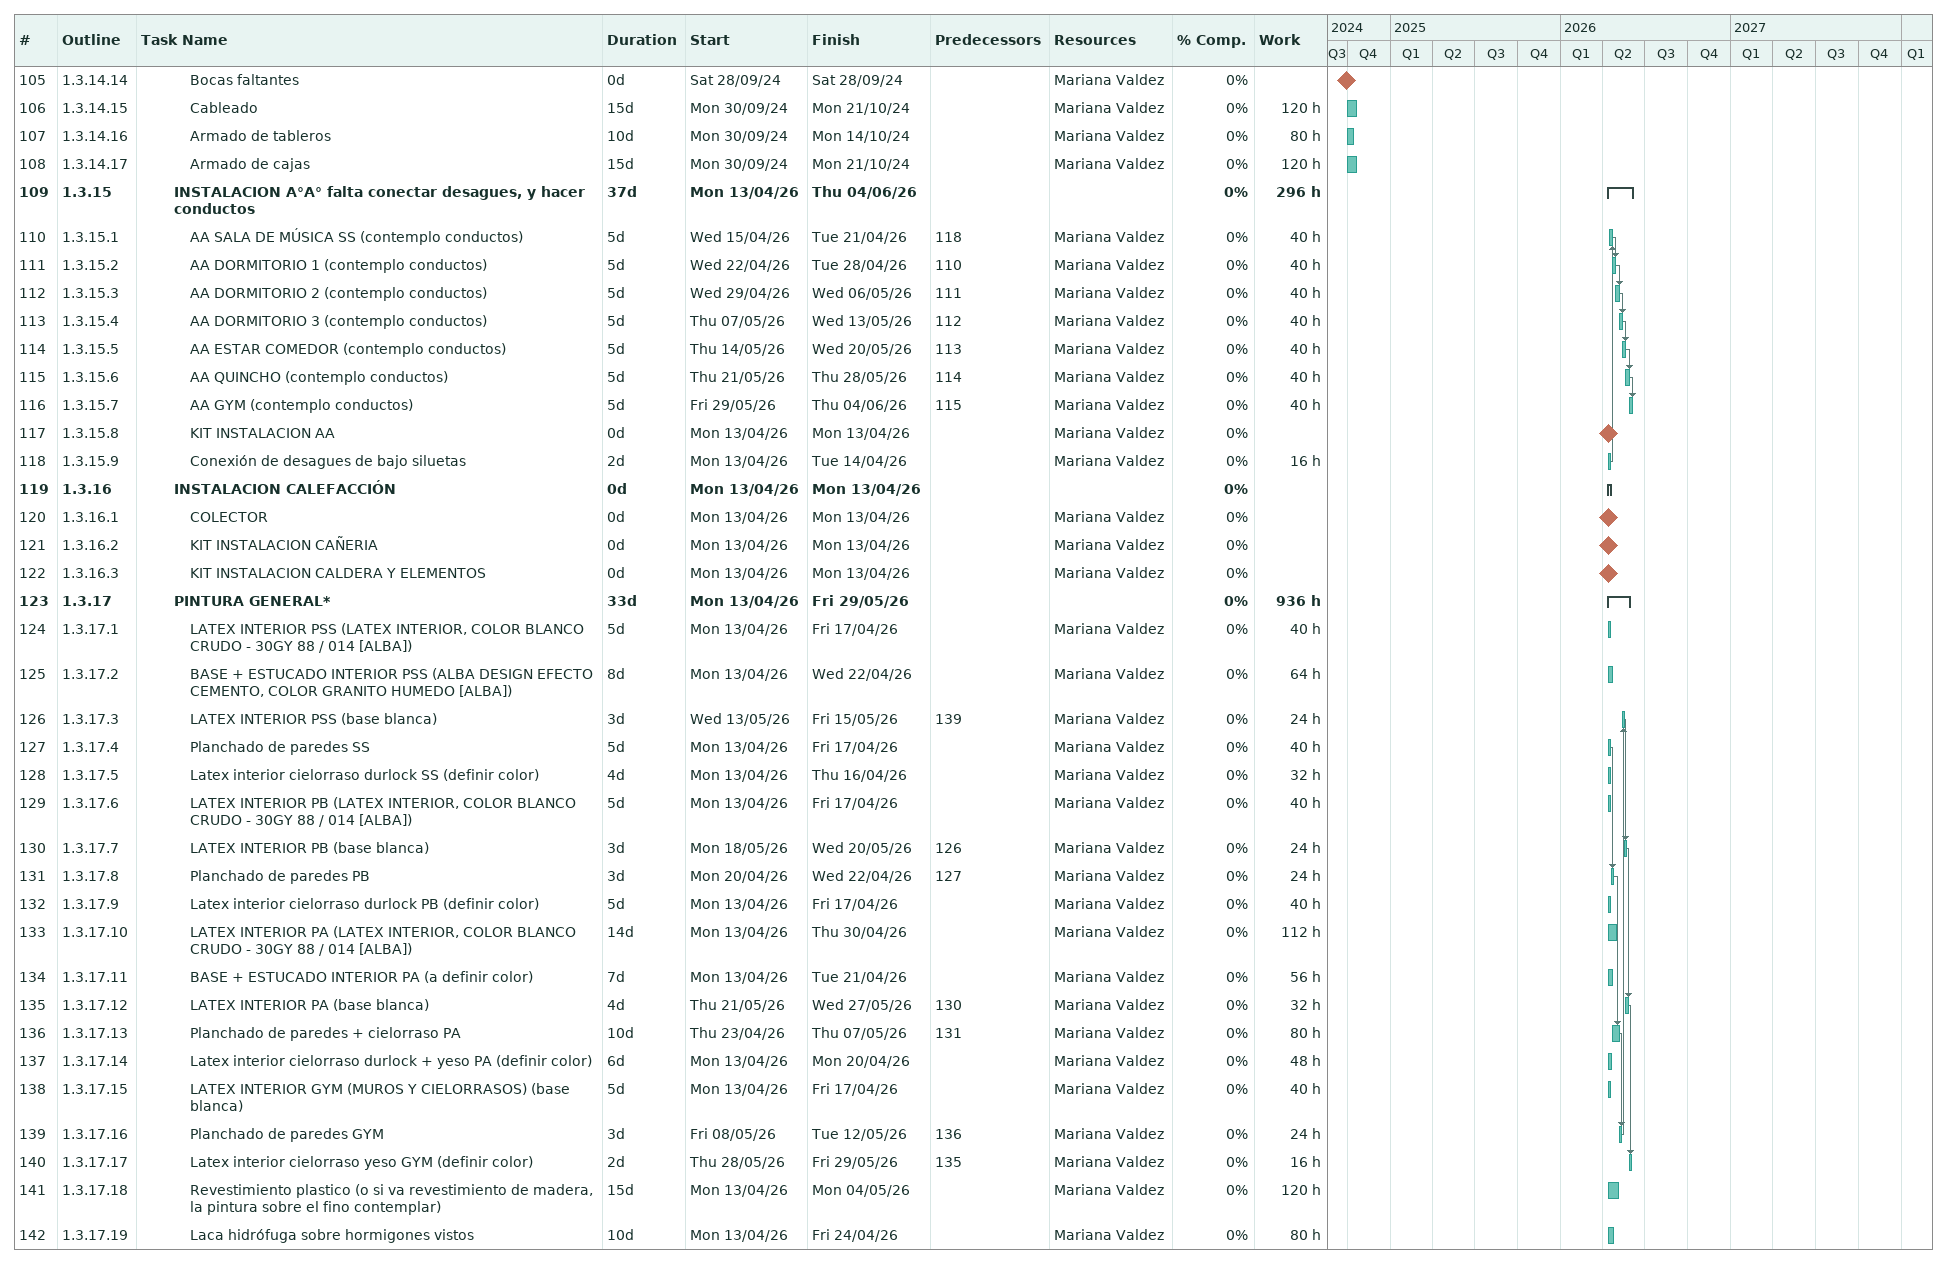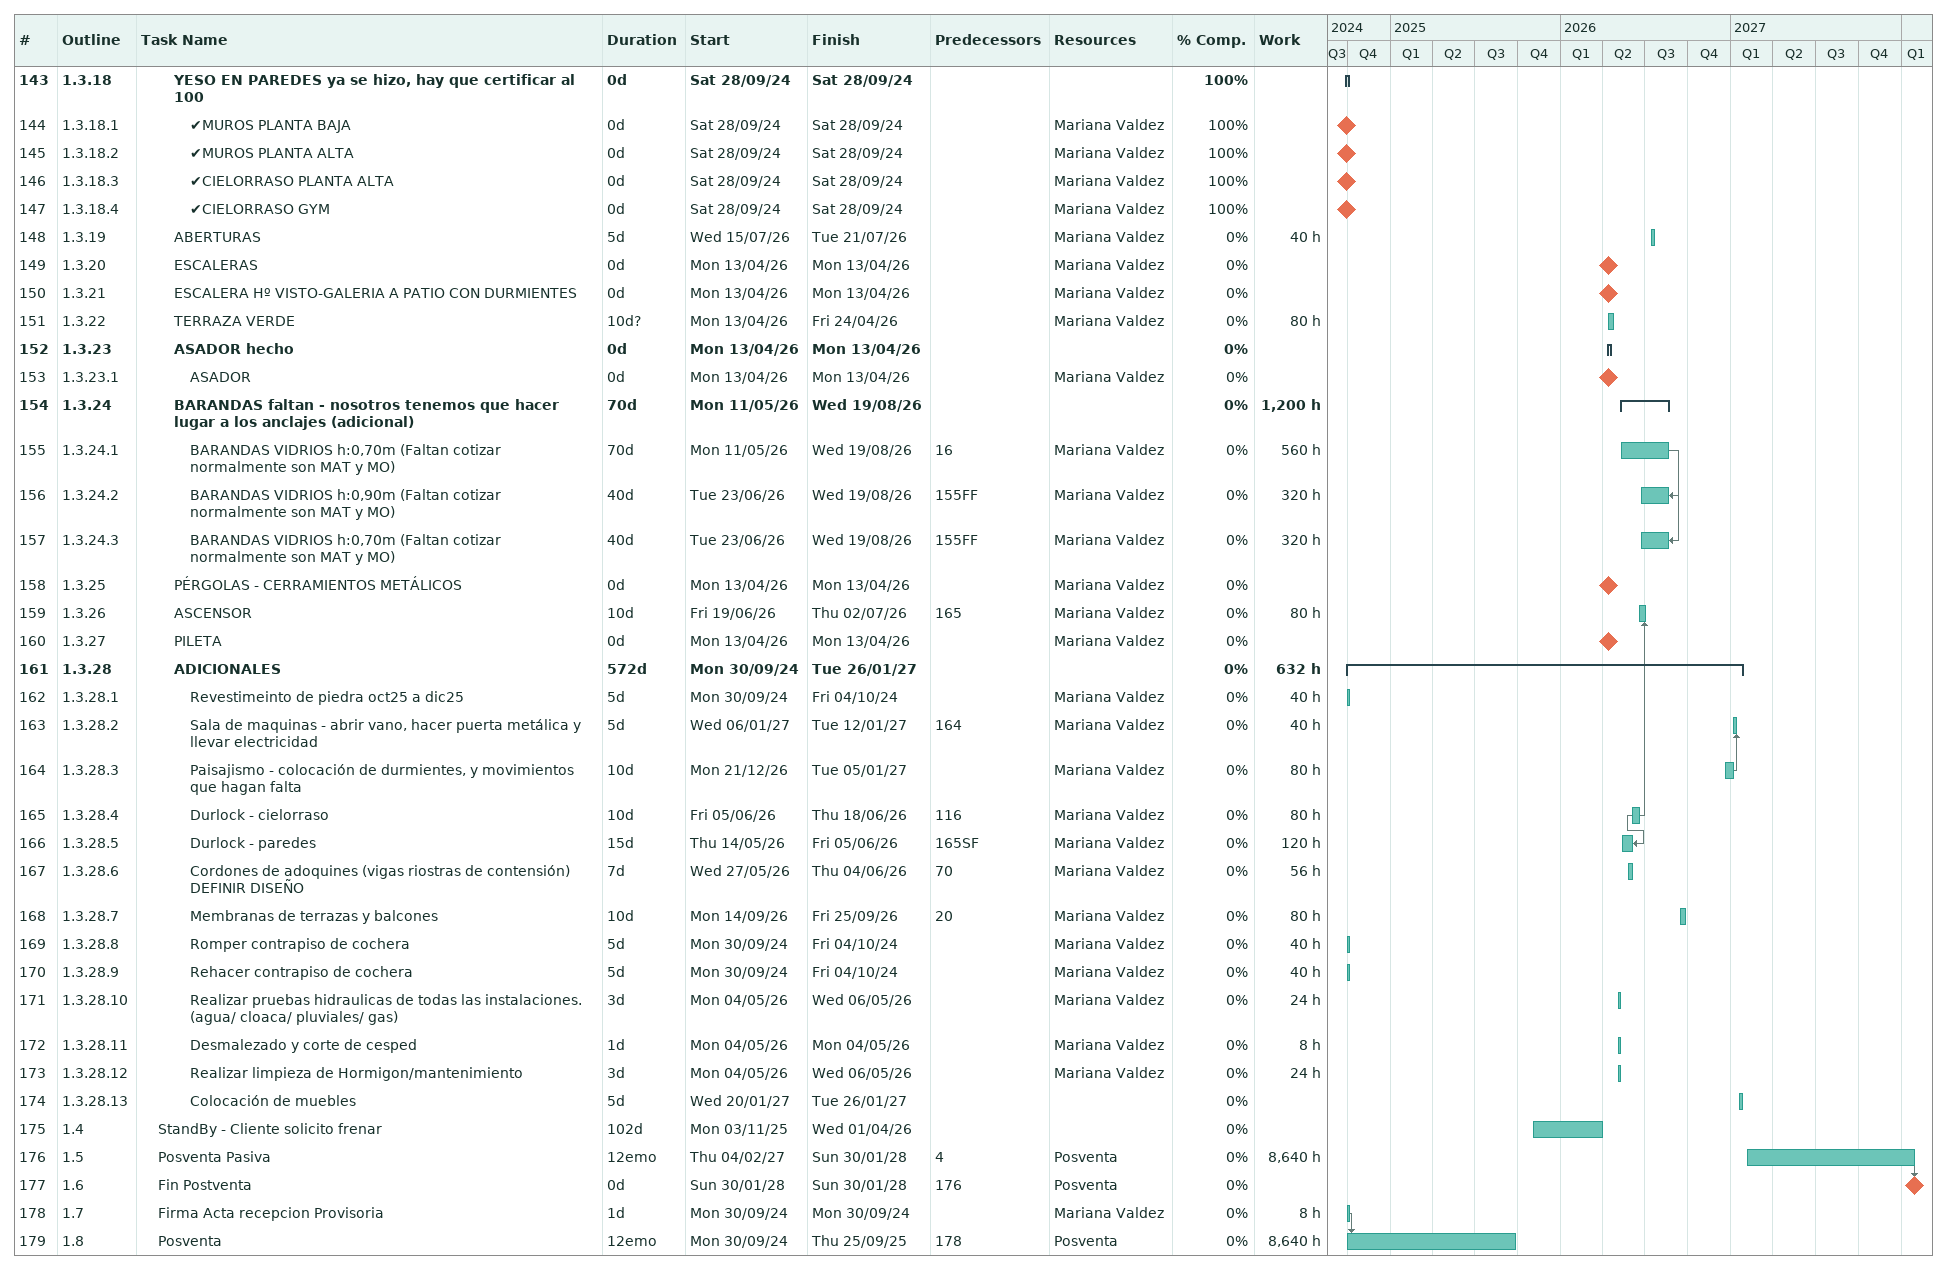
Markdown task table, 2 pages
| ID | WBS | Task | Duration | Start | Finish | Predecessors | Resources | % complete | Work (h) |
|---|---|---|---|---|---|---|---|---|---|
| 105 | 1.3.14.14 | Bocas faltantes | 0d | 2024-09-28 | 2024-09-28 |  | Mariana Valdez | 0 |  |
| 106 | 1.3.14.15 | Cableado | 15d | 2024-09-30 | 2024-10-21 |  | Mariana Valdez | 0 | 120 |
| 107 | 1.3.14.16 | Armado de tableros | 10d | 2024-09-30 | 2024-10-14 |  | Mariana Valdez | 0 | 80 |
| 108 | 1.3.14.17 | Armado de cajas | 15d | 2024-09-30 | 2024-10-21 |  | Mariana Valdez | 0 | 120 |
| 109 | 1.3.15 | **INSTALACION A°A° falta conectar desagues, y hacer conductos** | 37d | 2026-04-13 | 2026-06-04 |  |  | 0 | 296 |
| 110 | 1.3.15.1 | AA SALA DE MÚSICA SS (contemplo conductos) | 5d | 2026-04-15 | 2026-04-21 | 118 | Mariana Valdez | 0 | 40 |
| 111 | 1.3.15.2 | AA DORMITORIO 1 (contemplo conductos) | 5d | 2026-04-22 | 2026-04-28 | 110 | Mariana Valdez | 0 | 40 |
| 112 | 1.3.15.3 | AA DORMITORIO 2 (contemplo conductos) | 5d | 2026-04-29 | 2026-05-06 | 111 | Mariana Valdez | 0 | 40 |
| 113 | 1.3.15.4 | AA DORMITORIO 3 (contemplo conductos) | 5d | 2026-05-07 | 2026-05-13 | 112 | Mariana Valdez | 0 | 40 |
| 114 | 1.3.15.5 | AA ESTAR COMEDOR (contemplo conductos) | 5d | 2026-05-14 | 2026-05-20 | 113 | Mariana Valdez | 0 | 40 |
| 115 | 1.3.15.6 | AA QUINCHO (contemplo conductos) | 5d | 2026-05-21 | 2026-05-28 | 114 | Mariana Valdez | 0 | 40 |
| 116 | 1.3.15.7 | AA GYM (contemplo conductos) | 5d | 2026-05-29 | 2026-06-04 | 115 | Mariana Valdez | 0 | 40 |
| 117 | 1.3.15.8 | KIT INSTALACION AA | 0d | 2026-04-13 | 2026-04-13 |  | Mariana Valdez | 0 |  |
| 118 | 1.3.15.9 | Conexión de desagues de bajo siluetas | 2d | 2026-04-13 | 2026-04-14 |  | Mariana Valdez | 0 | 16 |
| 119 | 1.3.16 | **INSTALACION CALEFACCIÓN** | 0d | 2026-04-13 | 2026-04-13 |  |  | 0 |  |
| 120 | 1.3.16.1 | COLECTOR | 0d | 2026-04-13 | 2026-04-13 |  | Mariana Valdez | 0 |  |
| 121 | 1.3.16.2 | KIT INSTALACION CAÑERIA | 0d | 2026-04-13 | 2026-04-13 |  | Mariana Valdez | 0 |  |
| 122 | 1.3.16.3 | KIT INSTALACION CALDERA Y ELEMENTOS | 0d | 2026-04-13 | 2026-04-13 |  | Mariana Valdez | 0 |  |
| 123 | 1.3.17 | **PINTURA GENERAL*** | 33d | 2026-04-13 | 2026-05-29 |  |  | 0 | 936 |
| 124 | 1.3.17.1 | LATEX INTERIOR PSS (LATEX INTERIOR, COLOR BLANCO CRUDO - 30GY 88 / 014 [ALBA]) | 5d | 2026-04-13 | 2026-04-17 |  | Mariana Valdez | 0 | 40 |
| 125 | 1.3.17.2 | BASE + ESTUCADO INTERIOR PSS (ALBA DESIGN EFECTO CEMENTO, COLOR GRANITO HUMEDO [ALBA]) | 8d | 2026-04-13 | 2026-04-22 |  | Mariana Valdez | 0 | 64 |
| 126 | 1.3.17.3 | LATEX INTERIOR PSS (base blanca) | 3d | 2026-05-13 | 2026-05-15 | 139 | Mariana Valdez | 0 | 24 |
| 127 | 1.3.17.4 | Planchado de paredes SS | 5d | 2026-04-13 | 2026-04-17 |  | Mariana Valdez | 0 | 40 |
| 128 | 1.3.17.5 | Latex interior cielorraso durlock SS (definir color) | 4d | 2026-04-13 | 2026-04-16 |  | Mariana Valdez | 0 | 32 |
| 129 | 1.3.17.6 | LATEX INTERIOR PB (LATEX INTERIOR, COLOR BLANCO CRUDO - 30GY 88 / 014 [ALBA]) | 5d | 2026-04-13 | 2026-04-17 |  | Mariana Valdez | 0 | 40 |
| 130 | 1.3.17.7 | LATEX INTERIOR PB (base blanca) | 3d | 2026-05-18 | 2026-05-20 | 126 | Mariana Valdez | 0 | 24 |
| 131 | 1.3.17.8 | Planchado de paredes PB | 3d | 2026-04-20 | 2026-04-22 | 127 | Mariana Valdez | 0 | 24 |
| 132 | 1.3.17.9 | Latex interior cielorraso durlock PB (definir color) | 5d | 2026-04-13 | 2026-04-17 |  | Mariana Valdez | 0 | 40 |
| 133 | 1.3.17.10 | LATEX INTERIOR PA (LATEX INTERIOR, COLOR BLANCO CRUDO - 30GY 88 / 014 [ALBA]) | 14d | 2026-04-13 | 2026-04-30 |  | Mariana Valdez | 0 | 112 |
| 134 | 1.3.17.11 | BASE + ESTUCADO INTERIOR PA (a definir color) | 7d | 2026-04-13 | 2026-04-21 |  | Mariana Valdez | 0 | 56 |
| 135 | 1.3.17.12 | LATEX INTERIOR PA (base blanca) | 4d | 2026-05-21 | 2026-05-27 | 130 | Mariana Valdez | 0 | 32 |
| 136 | 1.3.17.13 | Planchado de paredes + cielorraso PA | 10d | 2026-04-23 | 2026-05-07 | 131 | Mariana Valdez | 0 | 80 |
| 137 | 1.3.17.14 | Latex interior cielorraso durlock + yeso PA (definir color) | 6d | 2026-04-13 | 2026-04-20 |  | Mariana Valdez | 0 | 48 |
| 138 | 1.3.17.15 | LATEX INTERIOR GYM (MUROS Y CIELORRASOS) (base blanca) | 5d | 2026-04-13 | 2026-04-17 |  | Mariana Valdez | 0 | 40 |
| 139 | 1.3.17.16 | Planchado de paredes GYM | 3d | 2026-05-08 | 2026-05-12 | 136 | Mariana Valdez | 0 | 24 |
| 140 | 1.3.17.17 | Latex interior cielorraso yeso GYM (definir color) | 2d | 2026-05-28 | 2026-05-29 | 135 | Mariana Valdez | 0 | 16 |
| 141 | 1.3.17.18 | Revestimiento plastico (o si va revestimiento de madera, la pintura sobre el fino contemplar) | 15d | 2026-04-13 | 2026-05-04 |  | Mariana Valdez | 0 | 120 |
| 142 | 1.3.17.19 | Laca hidrófuga sobre hormigones vistos | 10d | 2026-04-13 | 2026-04-24 |  | Mariana Valdez | 0 | 80 |
| 143 | 1.3.18 | **YESO EN PAREDES ya se hizo, hay que certificar al 100** | 0d | 2024-09-28 | 2024-09-28 |  |  | 100 |  |
| 144 | 1.3.18.1 | ✔MUROS PLANTA BAJA | 0d | 2024-09-28 | 2024-09-28 |  | Mariana Valdez | 100 |  |
| 145 | 1.3.18.2 | ✔MUROS PLANTA ALTA | 0d | 2024-09-28 | 2024-09-28 |  | Mariana Valdez | 100 |  |
| 146 | 1.3.18.3 | ✔CIELORRASO PLANTA ALTA | 0d | 2024-09-28 | 2024-09-28 |  | Mariana Valdez | 100 |  |
| 147 | 1.3.18.4 | ✔CIELORRASO GYM | 0d | 2024-09-28 | 2024-09-28 |  | Mariana Valdez | 100 |  |
| 148 | 1.3.19 | ABERTURAS | 5d | 2026-07-15 | 2026-07-21 |  | Mariana Valdez | 0 | 40 |
| 149 | 1.3.20 | ESCALERAS | 0d | 2026-04-13 | 2026-04-13 |  | Mariana Valdez | 0 |  |
| 150 | 1.3.21 | ESCALERA Hº VISTO-GALERIA A PATIO CON DURMIENTES | 0d | 2026-04-13 | 2026-04-13 |  | Mariana Valdez | 0 |  |
| 151 | 1.3.22 | TERRAZA VERDE | 10d? | 2026-04-13 | 2026-04-24 |  | Mariana Valdez | 0 | 80 |
| 152 | 1.3.23 | **ASADOR hecho** | 0d | 2026-04-13 | 2026-04-13 |  |  | 0 |  |
| 153 | 1.3.23.1 | ASADOR | 0d | 2026-04-13 | 2026-04-13 |  | Mariana Valdez | 0 |  |
| 154 | 1.3.24 | **BARANDAS faltan - nosotros tenemos que hacer lugar a los anclajes (adicional)** | 70d | 2026-05-11 | 2026-08-19 |  |  | 0 | 1200 |
| 155 | 1.3.24.1 | BARANDAS VIDRIOS h:0,70m (Faltan cotizar normalmente son MAT y MO) | 70d | 2026-05-11 | 2026-08-19 | 16 | Mariana Valdez | 0 | 560 |
| 156 | 1.3.24.2 | BARANDAS VIDRIOS h:0,90m (Faltan cotizar normalmente son MAT y MO) | 40d | 2026-06-23 | 2026-08-19 | 155FF | Mariana Valdez | 0 | 320 |
| 157 | 1.3.24.3 | BARANDAS VIDRIOS h:0,70m (Faltan cotizar normalmente son MAT y MO) | 40d | 2026-06-23 | 2026-08-19 | 155FF | Mariana Valdez | 0 | 320 |
| 158 | 1.3.25 | PÉRGOLAS - CERRAMIENTOS METÁLICOS | 0d | 2026-04-13 | 2026-04-13 |  | Mariana Valdez | 0 |  |
| 159 | 1.3.26 | ASCENSOR | 10d | 2026-06-19 | 2026-07-02 | 165 | Mariana Valdez | 0 | 80 |
| 160 | 1.3.27 | PILETA | 0d | 2026-04-13 | 2026-04-13 |  | Mariana Valdez | 0 |  |
| 161 | 1.3.28 | **ADICIONALES** | 572d | 2024-09-30 | 2027-01-26 |  |  | 0 | 632 |
| 162 | 1.3.28.1 | Revestimeinto de piedra oct25 a dic25 | 5d | 2024-09-30 | 2024-10-04 |  | Mariana Valdez | 0 | 40 |
| 163 | 1.3.28.2 | Sala de maquinas - abrir vano, hacer puerta metálica y llevar electricidad | 5d | 2027-01-06 | 2027-01-12 | 164 | Mariana Valdez | 0 | 40 |
| 164 | 1.3.28.3 | Paisajismo - colocación de durmientes, y movimientos que hagan falta | 10d | 2026-12-21 | 2027-01-05 |  | Mariana Valdez | 0 | 80 |
| 165 | 1.3.28.4 | Durlock - cielorraso | 10d | 2026-06-05 | 2026-06-18 | 116 | Mariana Valdez | 0 | 80 |
| 166 | 1.3.28.5 | Durlock - paredes | 15d | 2026-05-14 | 2026-06-05 | 165SF | Mariana Valdez | 0 | 120 |
| 167 | 1.3.28.6 | Cordones de adoquines (vigas riostras de contensión) DEFINIR DISEÑO | 7d | 2026-05-27 | 2026-06-04 | 70 | Mariana Valdez | 0 | 56 |
| 168 | 1.3.28.7 | Membranas de terrazas y balcones | 10d | 2026-09-14 | 2026-09-25 | 20 | Mariana Valdez | 0 | 80 |
| 169 | 1.3.28.8 | Romper contrapiso de cochera | 5d | 2024-09-30 | 2024-10-04 |  | Mariana Valdez | 0 | 40 |
| 170 | 1.3.28.9 | Rehacer contrapiso de cochera | 5d | 2024-09-30 | 2024-10-04 |  | Mariana Valdez | 0 | 40 |
| 171 | 1.3.28.10 | Realizar pruebas hidraulicas de todas las instalaciones. (agua/ cloaca/ pluviales/ gas) | 3d | 2026-05-04 | 2026-05-06 |  | Mariana Valdez | 0 | 24 |
| 172 | 1.3.28.11 | Desmalezado y corte de cesped | 1d | 2026-05-04 | 2026-05-04 |  | Mariana Valdez | 0 | 8 |
| 173 | 1.3.28.12 | Realizar limpieza de Hormigon/mantenimiento | 3d | 2026-05-04 | 2026-05-06 |  | Mariana Valdez | 0 | 24 |
| 174 | 1.3.28.13 | Colocación de muebles | 5d | 2027-01-20 | 2027-01-26 |  |  | 0 |  |
| 175 | 1.4 | StandBy - Cliente solicito frenar | 102d | 2025-11-03 | 2026-04-01 |  |  | 0 |  |
| 176 | 1.5 | Posventa Pasiva | 12emo | 2027-02-04 | 2028-01-30 | 4 | Posventa | 0 | 8640 |
| 177 | 1.6 | Fin Postventa | 0d | 2028-01-30 | 2028-01-30 | 176 | Posventa | 0 |  |
| 178 | 1.7 | Firma Acta recepcion Provisoria | 1d | 2024-09-30 | 2024-09-30 |  | Mariana Valdez | 0 | 8 |
| 179 | 1.8 | Posventa | 12emo | 2024-09-30 | 2025-09-25 | 178 | Posventa | 0 | 8640 |
